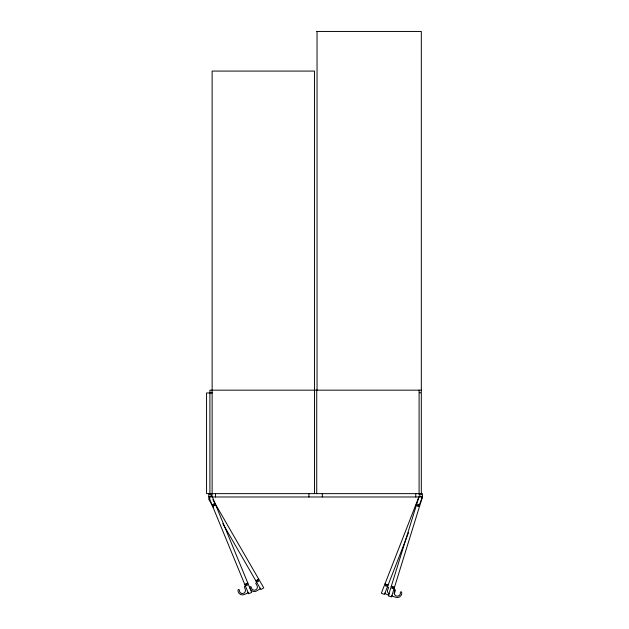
<?xml version="1.0" encoding="UTF-8"?>
<svg xmlns="http://www.w3.org/2000/svg" width="629" height="629" viewBox="0 0 629 629"><rect width="100%" height="100%" fill="white"/><g stroke="black" fill="none" stroke-linecap="round" stroke-linejoin="round"><path stroke-width="0.94" d="M391.977 595.372L392.354 596.213L396.026 597.353A4.45 4.45 0 0 0 401.679 592.117L400.877 591.724L400.327 592.424A3.059 3.059 0 0 1 397.221 596.158A3.059 3.059 0 0 1 394.414 592.196L395.146 589.672L393.998 588.862M392.339 586.676L391.851 588.272L392.913 588.602L393.408 587.006M417.349 505.889L417.845 504.293L418.906 504.623L418.411 506.219M212.287 392.936L206.564 392.936L206.564 493.639L422.436 493.639L422.436 496.981L391.505 596.905L388.313 595.915L419.244 495.998L422.436 496.981L419.126 505.464M385.019 592.943L385.333 593.807L388.919 595.207M418.662 497.468L381.331 593.226L384.445 594.436L408.559 532.574M386.002 584.294L385.396 585.851L386.434 586.252L387.039 584.703M210.023 498.121L208.584 498.954L213.585 507.627M255.869 580.866L258.763 579.199M256.671 582.25L255.728 583.295L257.002 585.599A3.059 3.059 0 0 1 255.138 590.081A3.059 3.059 0 0 1 251.286 587.132L250.594 586.574L249.894 587.132A4.45 4.45 0 0 0 256.577 590.985L259.903 589.059L260.084 588.154M212.602 506.243L215.684 504.969M244.775 584.451L247.865 583.185M245.381 585.929L244.311 586.833L245.263 589.287A3.059 3.059 0 0 1 242.825 593.493A3.059 3.059 0 0 1 239.397 590.049L238.784 589.404L238.021 589.86A4.45 4.45 0 0 0 244.123 594.57L247.677 593.1L247.975 592.235M316.725 31.45L421.32 31.45L421.32 494.756L419.095 494.756L419.095 392.936L420.211 392.936L420.211 392.386L419.095 392.386L419.095 390.161M421.32 390.161L209.905 390.161L209.905 494.756L212.13 494.756L212.13 71.077L314.5 71.077L314.5 493.639M212.13 392.386L211.014 392.386L211.014 392.936M422.436 496.981L208.789 496.981L208.789 493.639M416.288 505.559L419.472 506.549M391.277 586.346L394.469 587.337M415.69 505.103L416.728 505.504M384.972 583.893L388.077 585.104M387.495 586.598L388.588 587.478L387.684 589.947A3.059 3.059 0 0 0 389.422 593.91M394.753 590.128L394.933 590.387A4.45 4.45 0 0 1 394.124 593.697M212.838 499.654L263.771 587.871L260.878 589.538L222.823 523.627M257.804 579.757L258.637 581.204L257.67 581.754L256.836 580.308M214.654 505.394L214.025 503.853L212.995 504.277L213.632 505.818M246.835 583.602L247.464 585.151L246.442 585.575L245.805 584.026M415.761 493.639L415.761 496.981M322.292 493.639L322.292 496.981M317.04 31.45L317.04 390.161M316.725 390.161L316.725 493.639M308.933 493.639L308.933 496.981M215.464 493.639L215.464 496.981M211.879 495.715L208.789 496.981L248.589 593.713L251.671 592.439L211.879 495.715"/></g></svg>
